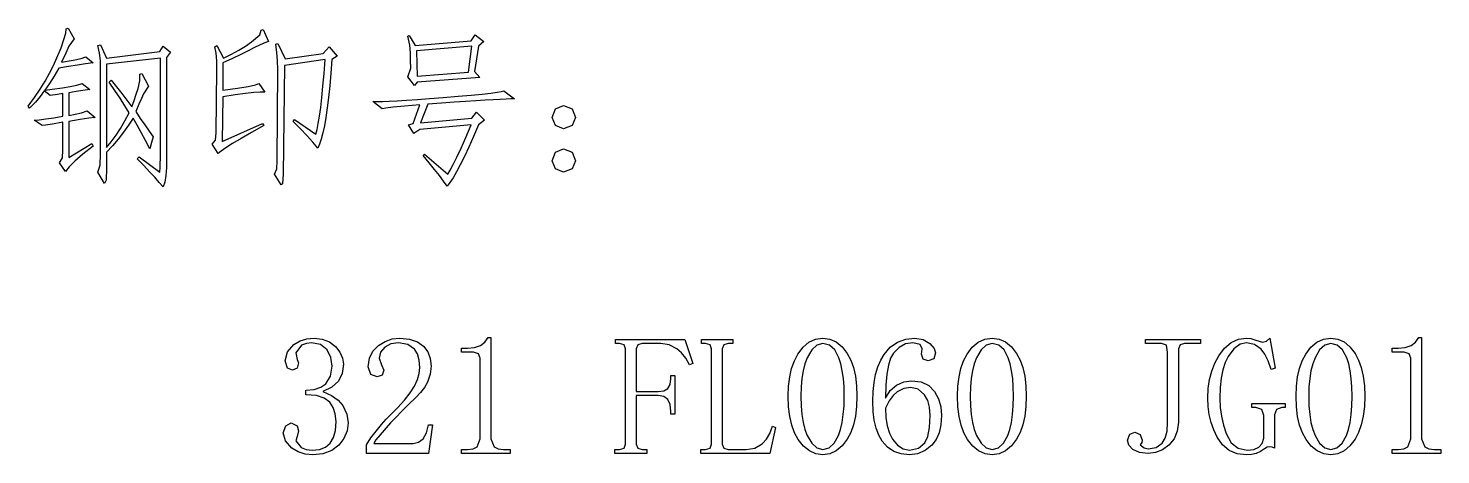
# Model space of a CAD drawing. Extents: x 0 to 420, y 0 to 297.
# Drawn here: x 243.42 to 280.54, y 71.31 to 82.54 of the extents above; entities that cross this region are included whole.
import ezdxf

# ---------------------------------------------------------------- set-up
doc = ezdxf.new("R2010")
doc.units = 0

msp = doc.modelspace()

# ---------------------------------------------------------------- linework, layer by layer
at = {"color": 7, "lineweight": 25}
for points in [[(244.334, 80.064), (244.056, 80.015), (243.874, 79.986), (243.791, 79.976), (243.58, 80.117), (243.713, 80.13), (243.883, 80.152), (244.09, 80.182), (244.334, 80.222), (244.334, 80.818), (244.19, 80.796), (244.001, 80.766), (243.843, 80.889), (243.738, 80.744), (243.609, 80.592), (243.457, 80.432), (243.422, 80.485), (243.584, 80.71), (243.732, 80.931), (243.865, 81.145), (243.984, 81.354), (244.087, 81.558), (244.177, 81.757), (244.284, 82.025), (244.361, 82.242), (244.407, 82.407), (244.422, 82.52), (244.475, 82.538), (244.633, 82.257), (244.492, 82.064), (244.409, 81.88), (244.299, 81.643), (244.603, 81.698), (244.814, 81.744), (244.931, 81.783), (245.124, 81.625), (244.93, 81.597), (244.716, 81.564), (244.482, 81.527), (244.229, 81.485), (244.102, 81.28), (243.98, 81.087), (243.861, 80.906), (244.047, 80.93), (244.326, 80.968), (244.527, 81), (244.7, 81.038), (244.843, 81.082), (245.036, 80.924), (244.859, 80.898), (244.677, 80.869), (244.492, 80.836), (244.492, 80.239), (244.821, 80.314), (244.966, 80.362), (245.177, 80.187), (245.015, 80.167), (244.787, 80.132), (244.492, 80.082), (244.492, 79.134), (245.089, 79.503), (245.124, 79.432), (244.855, 79.22), (244.646, 79.038), (244.496, 78.886), (244.405, 78.766), (244.247, 78.994), (244.321, 79.13), (244.334, 79.327)], [(248.38, 82.082), (248.555, 81.748), (248.766, 81.854), (248.959, 81.961), (249.134, 82.069), (249.292, 82.178), (249.503, 82.364), (249.538, 82.485), (249.591, 82.503), (249.731, 82.187), (249.615, 82.147), (249.371, 82.029), (249.204, 81.945), (249.009, 81.849), (248.787, 81.743), (248.538, 81.625), (248.538, 80.906), (248.919, 80.957), (249.205, 81.003), (249.393, 81.044), (249.485, 81.082), (249.643, 80.854), (249.52, 80.854), (249.348, 80.842), (249.127, 80.818), (248.857, 80.781), (248.538, 80.731), (248.52, 79.555), (249.573, 80.029), (249.608, 79.976), (249.287, 79.795), (249.015, 79.637), (248.792, 79.503), (248.618, 79.392), (248.492, 79.304), (248.415, 79.239), (248.257, 79.485), (248.345, 79.595), (248.362, 79.783), (248.38, 81.45), (248.374, 81.68), (248.357, 81.879), (248.327, 82.046)], [(246.334, 79.152), (246.878, 78.748), (246.891, 78.88), (246.896, 79.204), (246.896, 81.748), (245.475, 81.59), (245.475, 79.397), (245.605, 79.552), (245.73, 79.72), (245.849, 79.903), (245.963, 80.099), (246.071, 80.31), (245.959, 80.498), (245.834, 80.696), (245.696, 80.902), (245.545, 81.117), (245.598, 81.169), (245.743, 80.994), (245.883, 80.818), (246.015, 80.643), (246.141, 80.468), (246.207, 80.638), (246.262, 80.799), (246.308, 80.95), (246.35, 81.154), (246.352, 81.327), (246.405, 81.345), (246.58, 81.011), (246.448, 80.81), (246.399, 80.692), (246.331, 80.537), (246.247, 80.345), (246.367, 80.165), (246.484, 79.994), (246.595, 79.832), (246.703, 79.678), (246.663, 79.529), (246.615, 79.362), (246.502, 79.584), (246.391, 79.792), (246.283, 79.987), (246.177, 80.169), (246.059, 79.982), (245.929, 79.799), (245.789, 79.62), (245.638, 79.445), (245.475, 79.275), (245.475, 78.854), (245.47, 78.542), (245.422, 78.45), (245.247, 78.748), (245.308, 78.937), (245.317, 79.222), (245.317, 81.503), (245.317, 81.684), (245.293, 81.877), (245.247, 82.082), (245.317, 82.099), (245.475, 81.748), (246.878, 81.924), (246.966, 82.064), (247.159, 81.906), (247.054, 81.766), (247.054, 79.134), (247.055, 78.875), (247.041, 78.661), (247.011, 78.489), (246.966, 78.362), (246.866, 78.482), (246.747, 78.615), (246.61, 78.762), (246.455, 78.924), (246.282, 79.099)], [(250.415, 80.134), (250.977, 79.748), (251.011, 79.871), (251.044, 80.029), (251.077, 80.222), (251.108, 80.45), (251.138, 80.713), (251.167, 81.011), (251.195, 81.345), (251.222, 81.713), (250.152, 81.555), (250.117, 78.696), (250.104, 78.441), (250.064, 78.415), (249.889, 78.696), (249.95, 78.836), (249.959, 79.046), (249.977, 81.45), (249.971, 81.68), (249.953, 81.902), (249.924, 82.117), (249.977, 82.134), (250.169, 81.731), (251.169, 81.871), (251.327, 82.046), (251.538, 81.801), (251.398, 81.713), (251.372, 81.352), (251.344, 81.019), (251.313, 80.715), (251.28, 80.439), (251.244, 80.191), (251.206, 79.972), (251.165, 79.781), (251.122, 79.619), (251.077, 79.485), (251.029, 79.38), (250.896, 79.542), (250.744, 79.713), (250.572, 79.893), (250.38, 80.082)], [(255.287, 81.239), (253.638, 81.117), (253.568, 81.029), (253.393, 81.257), (253.472, 81.485), (253.465, 81.691), (253.463, 81.889), (253.445, 82.095), (253.393, 82.327), (253.428, 82.345), (253.586, 82.082), (255.059, 82.204), (255.165, 82.362), (255.393, 82.187), (255.252, 82.064), (255.147, 81.397)], [(253.621, 81.941), (253.638, 81.275), (254.989, 81.38), (255.077, 82.064)], [(256.2, 80.678), (256.104, 80.677), (255.979, 80.672), (255.825, 80.665), (255.641, 80.656), (255.428, 80.643), (255.185, 80.628), (254.913, 80.609), (254.611, 80.588), (254.28, 80.564), (253.919, 80.538), (253.726, 80.046), (255.077, 80.169), (255.2, 80.327), (255.41, 80.117), (255.252, 79.994), (255.12, 79.685), (254.997, 79.406), (254.881, 79.158), (254.774, 78.941), (254.675, 78.755), (254.585, 78.599), (254.502, 78.474), (254.428, 78.38), (254.335, 78.513), (254.226, 78.661), (254.099, 78.822), (253.956, 78.997), (253.796, 79.187), (253.831, 79.222), (254.445, 78.696), (254.511, 78.8), (254.591, 78.949), (254.687, 79.143), (254.796, 79.382), (254.92, 79.665), (255.059, 79.994), (253.708, 79.871), (253.551, 79.766), (253.41, 79.994), (253.533, 80.029), (253.708, 80.52), (253.305, 80.487), (253.007, 80.459), (252.814, 80.435), (252.726, 80.415), (252.48, 80.608), (252.586, 80.606), (252.727, 80.608), (252.904, 80.614), (253.116, 80.625), (253.364, 80.641), (253.648, 80.661), (253.967, 80.685), (254.322, 80.713), (254.72, 80.747), (255.061, 80.778), (255.346, 80.806), (255.574, 80.831), (255.746, 80.853), (255.861, 80.872), (255.919, 80.889)], [(257.805, 80.187), (257.717, 79.976), (257.489, 79.889), (257.278, 79.976), (257.191, 80.187), (257.278, 80.415), (257.489, 80.503), (257.717, 80.415)], [(257.805, 79.046), (257.717, 78.836), (257.489, 78.748), (257.278, 78.836), (257.191, 79.046), (257.278, 79.275), (257.489, 79.362), (257.717, 79.275)], [(251.826, 72.155), (251.798, 71.941), (251.716, 71.745), (251.58, 71.567), (251.395, 71.426), (251.167, 71.341), (250.896, 71.313), (250.695, 71.332), (250.514, 71.39), (250.352, 71.488), (250.181, 71.677), (250.124, 71.891), (250.194, 72.076), (250.334, 72.155), (250.484, 72.076), (250.527, 71.944), (250.492, 71.795), (250.457, 71.681), (250.589, 71.505), (250.727, 71.453), (250.878, 71.435), (251.071, 71.456), (251.229, 71.517), (251.352, 71.62), (251.44, 71.765), (251.492, 71.955), (251.51, 72.19), (251.491, 72.387), (251.436, 72.556), (251.343, 72.698), (251.2, 72.806), (250.992, 72.87), (250.72, 72.891), (250.72, 73.014), (250.934, 73.033), (251.106, 73.088), (251.238, 73.181), (251.363, 73.38), (251.405, 73.646), (251.372, 73.876), (251.273, 74.076), (251.104, 74.214), (250.861, 74.26), (250.734, 74.245), (250.598, 74.198), (250.457, 73.997), (250.492, 73.821), (250.527, 73.734), (250.492, 73.593), (250.369, 73.541), (250.238, 73.593), (250.177, 73.786), (250.234, 74.025), (250.405, 74.216), (250.564, 74.309), (250.74, 74.364), (250.931, 74.383), (251.149, 74.358), (251.336, 74.285), (251.492, 74.163), (251.609, 74.014), (251.679, 73.859), (251.703, 73.698), (251.67, 73.455), (251.571, 73.251), (251.402, 73.091), (251.159, 72.979), (251.389, 72.876), (251.564, 72.753), (251.685, 72.611), (251.791, 72.383)], [(253.709, 73.611), (253.694, 73.805), (253.647, 73.966), (253.569, 74.093), (253.393, 74.218), (253.148, 74.26), (252.953, 74.231), (252.788, 74.146), (252.676, 74.016), (252.639, 73.856), (252.7, 73.681), (252.762, 73.541), (252.718, 73.409), (252.586, 73.365), (252.42, 73.427), (252.358, 73.628), (252.387, 73.854), (252.475, 74.042), (252.621, 74.19), (252.801, 74.297), (252.988, 74.361), (253.183, 74.383), (253.439, 74.359), (253.647, 74.289), (253.806, 74.172), (253.918, 74.02), (253.985, 73.845), (254.007, 73.646), (253.983, 73.435), (253.911, 73.225), (253.834, 73.086), (253.732, 72.952), (253.604, 72.821), (253.41, 72.632), (253.235, 72.458), (253.079, 72.298), (252.941, 72.153), (252.823, 72.023), (252.666, 71.841), (252.558, 71.703), (252.499, 71.611), (253.534, 71.611), (253.678, 71.641), (253.797, 71.734), (253.885, 71.887), (253.937, 72.102), (254.042, 72.102), (253.937, 71.348), (252.306, 71.348), (252.306, 71.576), (252.422, 71.755), (252.595, 71.979), (252.704, 72.107), (252.83, 72.247), (252.972, 72.397), (253.13, 72.558), (253.311, 72.753), (253.458, 72.94), (253.569, 73.12), (253.647, 73.291), (253.694, 73.455)], [(255.575, 74.4), (255.575, 71.734), (255.663, 71.523), (255.768, 71.47), (255.908, 71.453), (256.084, 71.453), (256.084, 71.348), (254.803, 71.348), (254.803, 71.453), (254.961, 71.453), (255.112, 71.47), (255.215, 71.523), (255.294, 71.734), (255.294, 73.856), (255.251, 73.97), (255.119, 74.014), (254.803, 74.014), (254.803, 74.12), (254.961, 74.12), (255.152, 74.137), (255.303, 74.19), (255.419, 74.277), (255.505, 74.4)], [(259.673, 71.453), (259.673, 71.348), (258.831, 71.348), (258.831, 71.453), (258.954, 71.453), (259.077, 71.488), (259.112, 71.593), (259.112, 74.102), (259.077, 74.207), (258.954, 74.242), (258.849, 74.242), (258.849, 74.348), (260.673, 74.348), (260.884, 73.716), (260.796, 73.681), (260.697, 73.852), (260.586, 73.993), (260.463, 74.102), (260.261, 74.207), (260.042, 74.242), (259.551, 74.242), (259.436, 74.207), (259.393, 74.102), (259.393, 72.979), (259.972, 72.979), (260.123, 72.999), (260.226, 73.058), (260.285, 73.161), (260.305, 73.313), (260.305, 73.4), (260.41, 73.4), (260.41, 72.383), (260.305, 72.383), (260.305, 72.453), (260.285, 72.637), (260.226, 72.769), (260.123, 72.848), (259.972, 72.874), (259.393, 72.874), (259.393, 71.593), (259.436, 71.488), (259.551, 71.453)], [(261.658, 71.593), (261.702, 71.488), (261.816, 71.453), (262.289, 71.453), (262.518, 71.49), (262.711, 71.602), (262.818, 71.72), (262.905, 71.875), (262.974, 72.067), (263.061, 72.032), (262.904, 71.348), (261.096, 71.348), (261.096, 71.453), (261.219, 71.453), (261.342, 71.488), (261.377, 71.593), (261.377, 74.102), (261.342, 74.207), (261.219, 74.242), (261.114, 74.242), (261.114, 74.348), (261.939, 74.348), (261.939, 74.242), (261.816, 74.242), (261.702, 74.207), (261.658, 74.102)], [(264.301, 71.313), (264.116, 71.338), (263.946, 71.413), (263.792, 71.539), (263.652, 71.716), (263.558, 71.891), (263.484, 72.092), (263.431, 72.32), (263.4, 72.575), (263.389, 72.856), (263.399, 73.12), (263.43, 73.362), (263.481, 73.583), (263.552, 73.783), (263.644, 73.962), (263.78, 74.146), (263.935, 74.277), (264.109, 74.356), (264.301, 74.383), (264.486, 74.357), (264.654, 74.282), (264.806, 74.156), (264.942, 73.979), (265.033, 73.805), (265.105, 73.606), (265.155, 73.381), (265.186, 73.131), (265.196, 72.856), (265.186, 72.581), (265.155, 72.33), (265.105, 72.104), (265.033, 71.902), (264.942, 71.725), (264.806, 71.544), (264.654, 71.416), (264.486, 71.338)], [(264.301, 74.242), (264.146, 74.2), (264.009, 74.075), (263.889, 73.865), (263.829, 73.704), (263.782, 73.523), (263.749, 73.321), (263.729, 73.099), (263.722, 72.856), (263.729, 72.602), (263.749, 72.371), (263.782, 72.164), (263.829, 71.981), (263.889, 71.821), (264.009, 71.617), (264.146, 71.494), (264.301, 71.453), (264.464, 71.494), (264.602, 71.617), (264.714, 71.821), (264.767, 71.981), (264.809, 72.164), (264.839, 72.371), (264.857, 72.602), (264.863, 72.856), (264.857, 73.099), (264.84, 73.321), (264.812, 73.523), (264.773, 73.704), (264.722, 73.865), (264.613, 74.075), (264.473, 74.2)], [(266.631, 73.26), (266.886, 73.229), (267.087, 73.135), (267.237, 72.979), (267.339, 72.784), (267.4, 72.574), (267.421, 72.348), (267.405, 72.101), (267.357, 71.889), (267.278, 71.711), (267.166, 71.567), (266.988, 71.426), (266.792, 71.341), (266.579, 71.313), (266.356, 71.335), (266.162, 71.402), (265.996, 71.515), (265.859, 71.672), (265.771, 71.829), (265.702, 72.012), (265.653, 72.221), (265.624, 72.455), (265.614, 72.716), (265.622, 72.975), (265.647, 73.212), (265.688, 73.429), (265.746, 73.624), (265.821, 73.799), (265.912, 73.953), (266.074, 74.141), (266.263, 74.275), (266.478, 74.356), (266.719, 74.383), (266.94, 74.348), (267.114, 74.242), (267.226, 74.111), (267.263, 73.997), (267.219, 73.839), (267.07, 73.786), (266.938, 73.83), (266.894, 73.962), (266.903, 74.032), (266.912, 74.102), (266.859, 74.216), (266.666, 74.26), (266.477, 74.23), (266.308, 74.139), (266.158, 73.988), (266.082, 73.854), (266.023, 73.668), (265.981, 73.431), (265.955, 73.143), (265.947, 72.804), (266.072, 73.003), (266.237, 73.146), (266.427, 73.231)], [(268.751, 71.313), (268.565, 71.338), (268.395, 71.413), (268.241, 71.539), (268.101, 71.716), (268.007, 71.891), (267.933, 72.092), (267.88, 72.32), (267.849, 72.575), (267.838, 72.856), (267.848, 73.12), (267.879, 73.362), (267.93, 73.583), (268.001, 73.783), (268.093, 73.962), (268.229, 74.146), (268.384, 74.277), (268.558, 74.356), (268.751, 74.383), (268.935, 74.357), (269.104, 74.282), (269.255, 74.156), (269.391, 73.979), (269.482, 73.805), (269.554, 73.606), (269.605, 73.381), (269.635, 73.131), (269.645, 72.856), (269.635, 72.581), (269.605, 72.33), (269.554, 72.104), (269.482, 71.902), (269.391, 71.725), (269.255, 71.544), (269.104, 71.416), (268.935, 71.338)], [(268.751, 74.242), (268.596, 74.2), (268.458, 74.075), (268.338, 73.865), (268.278, 73.704), (268.232, 73.523), (268.198, 73.321), (268.178, 73.099), (268.172, 72.856), (268.178, 72.602), (268.198, 72.371), (268.232, 72.164), (268.278, 71.981), (268.338, 71.821), (268.458, 71.617), (268.596, 71.494), (268.751, 71.453), (268.913, 71.494), (269.051, 71.617), (269.163, 71.821), (269.216, 71.981), (269.258, 72.164), (269.288, 72.371), (269.306, 72.602), (269.312, 72.856), (269.306, 73.099), (269.289, 73.321), (269.261, 73.523), (269.222, 73.704), (269.172, 73.865), (269.062, 74.075), (268.922, 74.2)], [(273.361, 74.014), (273.335, 74.198), (273.203, 74.242), (272.782, 74.242), (272.782, 74.348), (274.221, 74.348), (274.221, 74.242), (273.8, 74.242), (273.686, 74.207), (273.642, 74.102), (273.642, 72.172), (273.614, 71.933), (273.533, 71.732), (273.396, 71.567), (273.227, 71.445), (273.045, 71.372), (272.852, 71.348), (272.62, 71.374), (272.449, 71.453), (272.344, 71.567), (272.308, 71.698), (272.37, 71.856), (272.501, 71.909), (272.642, 71.848), (272.694, 71.698), (272.686, 71.637), (272.642, 71.576), (272.747, 71.497), (272.852, 71.47), (273.058, 71.508), (273.221, 71.62), (273.299, 71.747), (273.345, 71.931), (273.361, 72.172)], [(275.433, 74.26), (275.263, 74.22), (275.102, 74.1), (274.951, 73.9), (274.872, 73.741), (274.811, 73.552), (274.767, 73.333), (274.74, 73.083), (274.732, 72.804), (274.742, 72.561), (274.773, 72.326), (274.825, 72.096), (274.898, 71.874), (275.034, 71.63), (275.218, 71.484), (275.451, 71.435), (275.624, 71.455), (275.758, 71.514), (275.848, 71.613), (275.889, 71.751), (275.889, 72.348), (275.837, 72.505), (275.679, 72.558), (275.574, 72.558), (275.574, 72.663), (276.451, 72.663), (276.451, 72.558), (276.363, 72.558), (276.223, 72.505), (276.17, 72.365), (276.17, 71.488), (276.109, 71.514), (276.047, 71.523), (275.977, 71.514), (275.907, 71.47), (275.8, 71.396), (275.688, 71.348), (275.567, 71.321), (275.433, 71.313), (275.188, 71.342), (274.977, 71.429), (274.802, 71.574), (274.661, 71.777), (274.573, 71.967), (274.504, 72.165), (274.455, 72.37), (274.426, 72.583), (274.416, 72.804), (274.427, 73.056), (274.462, 73.294), (274.52, 73.516), (274.601, 73.724), (274.705, 73.918), (274.859, 74.121), (275.032, 74.266), (275.223, 74.354), (275.433, 74.383), (275.547, 74.37), (275.679, 74.33), (275.854, 74.277), (275.96, 74.304), (276.047, 74.383), (276.188, 73.593), (276.082, 73.558), (276.006, 73.781), (275.919, 73.96), (275.819, 74.093), (275.644, 74.218)], [(277.646, 71.313), (277.461, 71.338), (277.291, 71.413), (277.136, 71.539), (276.997, 71.716), (276.902, 71.891), (276.828, 72.092), (276.776, 72.32), (276.744, 72.575), (276.734, 72.856), (276.744, 73.12), (276.774, 73.362), (276.825, 73.583), (276.897, 73.783), (276.988, 73.962), (277.125, 74.146), (277.28, 74.277), (277.454, 74.356), (277.646, 74.383), (277.831, 74.357), (277.999, 74.282), (278.151, 74.156), (278.286, 73.979), (278.378, 73.805), (278.449, 73.606), (278.5, 73.381), (278.531, 73.131), (278.541, 72.856), (278.531, 72.581), (278.5, 72.33), (278.449, 72.104), (278.378, 71.902), (278.286, 71.725), (278.151, 71.544), (277.999, 71.416), (277.831, 71.338)], [(277.646, 74.242), (277.491, 74.2), (277.354, 74.075), (277.234, 73.865), (277.174, 73.704), (277.127, 73.523), (277.094, 73.321), (277.074, 73.099), (277.067, 72.856), (277.074, 72.602), (277.094, 72.371), (277.127, 72.164), (277.174, 71.981), (277.234, 71.821), (277.354, 71.617), (277.491, 71.494), (277.646, 71.453), (277.809, 71.494), (277.946, 71.617), (278.058, 71.821), (278.112, 71.981), (278.154, 72.164), (278.184, 72.371), (278.201, 72.602), (278.207, 72.856), (278.202, 73.099), (278.185, 73.321), (278.157, 73.523), (278.118, 73.704), (278.067, 73.865), (277.958, 74.075), (277.818, 74.2)], [(280.028, 74.4), (280.028, 71.734), (280.116, 71.523), (280.221, 71.47), (280.362, 71.453), (280.537, 71.453), (280.537, 71.348), (279.257, 71.348), (279.257, 71.453), (279.414, 71.453), (279.566, 71.47), (279.669, 71.523), (279.748, 71.734), (279.748, 73.856), (279.704, 73.97), (279.572, 74.014), (279.257, 74.014), (279.257, 74.12), (279.414, 74.12), (279.605, 74.137), (279.757, 74.19), (279.873, 74.277), (279.958, 74.4)], [(265.947, 72.541), (265.959, 72.292), (265.993, 72.073), (266.051, 71.884), (266.131, 71.725), (266.263, 71.564), (266.412, 71.467), (266.579, 71.435), (266.811, 71.484), (266.982, 71.628), (267.06, 71.794), (267.107, 72.034), (267.122, 72.348), (267.106, 72.564), (267.056, 72.745), (266.973, 72.891), (266.809, 73.036), (266.614, 73.084), (266.427, 73.056), (266.254, 72.97), (266.146, 72.872), (266.044, 72.729)]]:
    msp.add_lwpolyline(points, close=True, dxfattribs=at)

doc.saveas('drawing.dxf')
